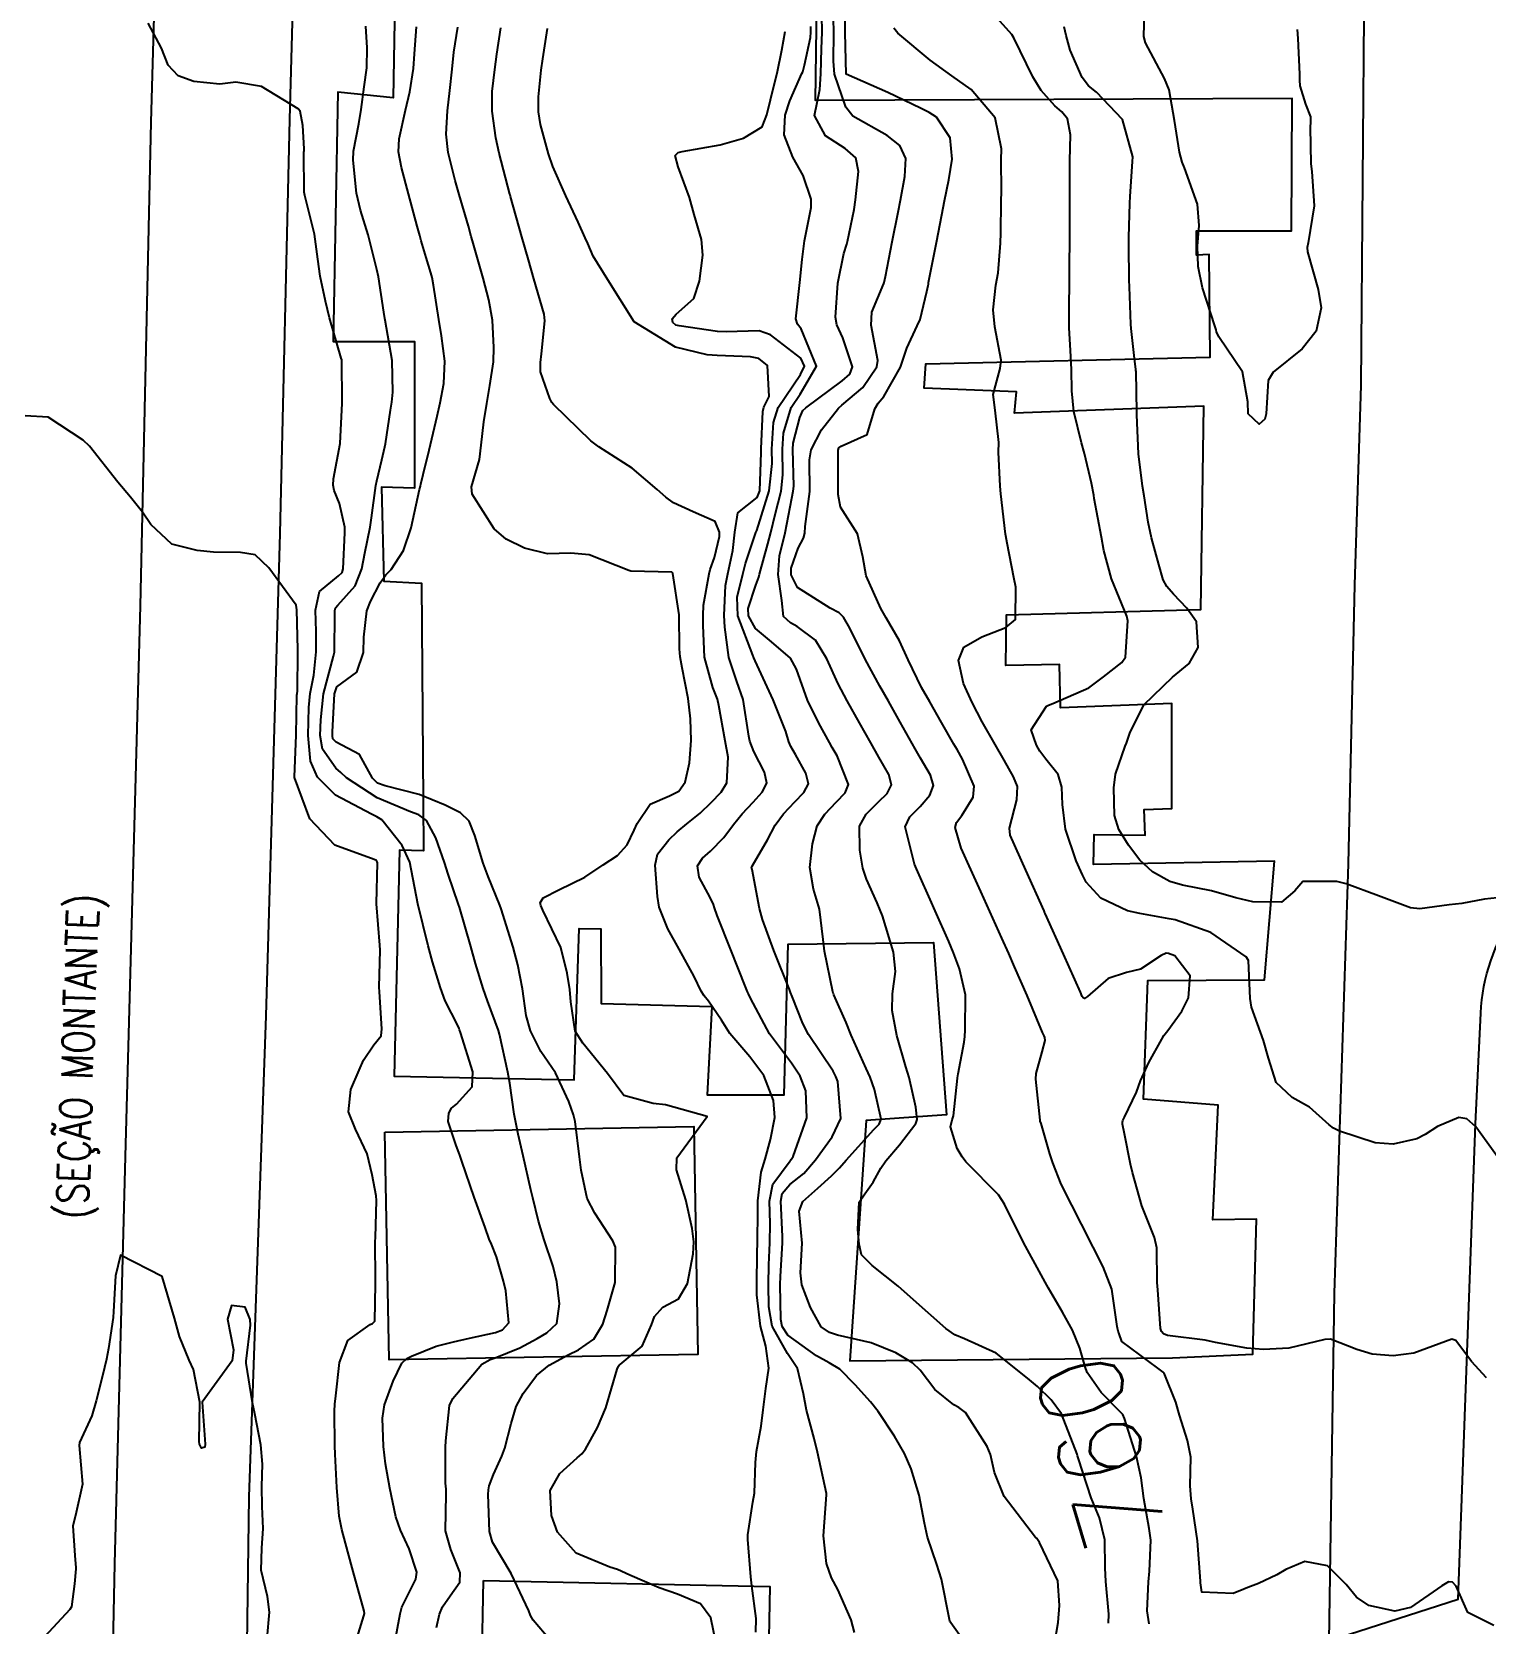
# Model space of a CAD drawing. Header units: metres. Extents: x 318500 to 325275, y 7408834 to 7428799.
# Drawn here: x 320269.6 to 320339.2, y 7412889 to 7412965.2 of the extents above; entities that cross this region are included whole.
import ezdxf
from ezdxf.enums import TextEntityAlignment as Align

# ---------------------------------------------------------------- set-up
doc = ezdxf.new("R2010")
doc.units = ezdxf.units.M
doc.header["$MEASUREMENT"] = 0
for name, color, linetype in [('Cotas', 45, 'Continuous'), ('Curvas de Nivel 1m', 11, 'Continuous'), ('Curvas de Nivel 5m', 15, 'Continuous'), ('Edificações', 30, 'Continuous'), ('TEXTO', 45, 'Continuous'), ('Vias Primárias', 230, 'Continuous')]:
    doc.layers.add(name, color=color, linetype=linetype)
doc.styles.add('ROMANS', font='romans', dxfattribs={"height": 0.2})
doc.styles.add('Style-STANDARD', font='STANDARD.shx')

msp = doc.modelspace()

# ---------------------------------------------------------------- linework, layer by layer
at = {"layer": 'Curvas de Nivel 1m', "flags": 128}
for points, elevation in [([(320339.631, 7412888.838), (320338.381, 7412889.462), (320337.816, 7412890.728), (320337.653, 7412890.92), (320337.449, 7412890.937), (320337.134, 7412890.738), (320335.639, 7412889.697), (320334.881, 7412889.524), (320333.64, 7412889.798), (320333.048, 7412890.193), (320332.549, 7412890.797), (320331.663, 7412891.692), (320330.582, 7412891.911), (320329.66, 7412891.518), (320329.231, 7412891.27), (320328.35, 7412890.853), (320327.842, 7412890.664), (320327.647, 7412890.584), (320327.147, 7412890.372), (320325.643, 7412890.442), (320325.579, 7412890.891), (320325.574, 7412890.969), (320325.434, 7412892.894), (320325.209, 7412894.411), (320325.126, 7412894.899), (320325.086, 7412895.523), (320325.106, 7412896.899), (320324.949, 7412897.695), (320324.568, 7412898.908), (320324.393, 7412899.538), (320323.833, 7412900.919), (320323.781, 7412900.975), (320323.534, 7412901.172), (320321.802, 7412902.439), (320321.678, 7412902.812), (320321.641, 7412902.943), (320321.59, 7412903.166), (320321.331, 7412904.948), (320320.92, 7412906.023), (320320.433, 7412906.961), (320319.876, 7412908.059), (320319.416, 7412908.977), (320318.91, 7412909.98), (320318.496, 7412910.991), (320318.365, 7412911.434), (320317.939, 7412912.881), (320317.903, 7412913), (320317.897, 7412913.045), (320317.687, 7412915.003), (320317.706, 7412915.271), (320317.99, 7412916.308), (320318.143, 7412916.853), (320318.124, 7412916.998), (320318.085, 7412917.083), (320318.002, 7412917.243), (320317.268, 7412919.008), (320316.674, 7412920.38), (320316.39, 7412921.017), (320316.061, 7412921.763), (320315.494, 7412923.029), (320315.053, 7412923.999), (320314.579, 7412925.043), (320314.115, 7412926.075), (320313.82, 7412927.055), (320313.894, 7412927.293), (320314.139, 7412927.629), (320314.685, 7412928.511), (320314.734, 7412929.044), (320314.173, 7412930.334), (320313.914, 7412930.791), (320313.759, 7412931.056), (320313.171, 7412932.09), (320312.608, 7412933.074), (320312.22, 7412933.759), (320311.579, 7412935.09), (320311.154, 7412936.002), (320310.519, 7412937.106), (320310.266, 7412937.542), (320309.556, 7412939.117), (320309.402, 7412940.021), (320309.144, 7412941.122), (320308.333, 7412942.398), (320308.217, 7412943.01), (320308.22, 7412943.132), (320308.222, 7412943.252), (320308.225, 7412945.132), (320308.261, 7412945.242), (320308.373, 7412945.325), (320309.615, 7412945.885), (320309.981, 7412947.114), (320310.13, 7412947.385), (320310.406, 7412947.697), (320311.203, 7412949.098), (320311.505, 7412950.022), (320312.011, 7412951.087), (320312.153, 7412951.386), (320312.475, 7412952.727), (320312.537, 7412953.022), (320312.546, 7412953.079), (320312.556, 7412953.155), (320312.929, 7412955.074), (320313.188, 7412956.402), (320313.321, 7412957.068), (320313.528, 7412958.083), (320313.68, 7412959.063), (320313.591, 7412960.086), (320312.934, 7412961.075), (320312.583, 7412961.304), (320312.161, 7412961.512), (320310.597, 7412962.253), (320308.61, 7412963.13), (320308.558, 7412965.131), (320308.533, 7412967.006)], 761), ([(320286.981, 7412888.032), (320287.246, 7412889.404), (320287.318, 7412889.71), (320287.634, 7412890.361), (320287.988, 7412891.052), (320288.038, 7412891.394), (320287.667, 7412892.513), (320287.258, 7412893.404), (320287.041, 7412894.052), (320286.749, 7412895.41), (320286.54, 7412896.589), (320286.445, 7412897.413), (320286.392, 7412898.772), (320286.489, 7412899.413), (320286.91, 7412900.547), (320287.329, 7412901.405), (320287.563, 7412901.622), (320287.785, 7412901.746), (320288.961, 7412902.214), (320289.796, 7412902.423), (320290.56, 7412902.597), (320291.803, 7412902.868), (320292.149, 7412902.993), (320292.439, 7412903.334), (320292.305, 7412904.863), (320292.187, 7412905.337), (320291.852, 7412906.49), (320291.613, 7412907.099), (320291.512, 7412907.345), (320291.315, 7412907.902), (320290.792, 7412909.356), (320290.199, 7412911.083), (320290.098, 7412911.367), (320290.053, 7412911.5), (320289.925, 7412911.824), (320289.534, 7412912.974), (320289.573, 7412913.375), (320289.703, 7412913.614), (320289.947, 7412913.813), (320290.687, 7412914.632), (320290.72, 7412915.359), (320290.13, 7412917.236), (320290.091, 7412917.369), (320290.066, 7412917.434), (320290.002, 7412917.571), (320289.394, 7412918.759), (320289.168, 7412919.383), (320288.796, 7412920.631), (320288.581, 7412921.392), (320288.08, 7412923.4), (320287.708, 7412925.404), (320287.33, 7412926.189), (320286.356, 7412927.418), (320286.132, 7412927.567), (320285.869, 7412927.689), (320284.147, 7412928.6), (320283.284, 7412929.463), (320282.94, 7412930.24), (320282.836, 7412931.47), (320282.866, 7412932.804), (320282.936, 7412933.469), (320283.112, 7412934.355), (320283.222, 7412935.465), (320283.221, 7412936.437), (320283.194, 7412937.466), (320283.383, 7412938.353), (320284.285, 7412939.114), (320284.459, 7412939.277), (320284.515, 7412939.448), (320284.596, 7412941.167), (320284.587, 7412941.447), (320284.331, 7412942.567), (320284.083, 7412943.199), (320284.026, 7412943.455), (320284.042, 7412943.757), (320284.37, 7412945.45), (320284.464, 7412947.384), (320284.465, 7412947.449), (320284.447, 7412949.422), (320284.441, 7412949.45), (320284.421, 7412949.543), (320283.858, 7412951.459), (320283.663, 7412952.261), (320283.405, 7412953.466), (320283.295, 7412954.275), (320283.135, 7412955.47), (320282.677, 7412957.329), (320282.651, 7412957.478), (320282.631, 7412959.407), (320282.636, 7412959.479), (320282.643, 7412959.561), (320282.572, 7412960.685), (320282.457, 7412961.36), (320282.356, 7412961.483), (320280.596, 7412962.548), (320279.373, 7412962.747), (320278.597, 7412962.656), (320277.362, 7412962.786), (320276.602, 7412963.059), (320276.135, 7412963.567), (320275.809, 7412964.386), (320275.175, 7412965.582)], 751), ([(320288.984, 7412888.75), (320289.13, 7412889.377), (320289.274, 7412889.727), (320289.633, 7412890.265), (320290.095, 7412890.912), (320290.109, 7412891.363), (320289.667, 7412892.472), (320289.419, 7412893.374), (320289.446, 7412895.123), (320289.444, 7412895.374), (320289.417, 7412895.662), (320289.42, 7412897.375), (320289.427, 7412897.682), (320289.602, 7412899.372), (320289.763, 7412899.717), (320291.149, 7412901.349), (320291.552, 7412901.575), (320291.785, 7412901.656), (320292.976, 7412902.145), (320293.799, 7412902.589), (320294.265, 7412902.852), (320294.752, 7412903.306), (320294.878, 7412904.25), (320294.743, 7412905.306), (320294.566, 7412906.028), (320294.137, 7412907.316), (320293.873, 7412908.211), (320293.595, 7412909.323), (320293.508, 7412909.712), (320293.135, 7412911.328), (320292.888, 7412912.373), (320292.699, 7412913.332), (320292.491, 7412914.806), (320292.393, 7412915.336), (320291.997, 7412917.16), (320291.95, 7412917.341), (320291.428, 7412918.763), (320291.214, 7412919.352), (320290.846, 7412920.55), (320290.62, 7412921.361), (320290.078, 7412923.239), (320290.035, 7412923.371), (320289.537, 7412924.821), (320289.363, 7412925.381), (320288.947, 7412926.558), (320288.501, 7412927.394), (320288.134, 7412927.658), (320287.738, 7412927.801), (320286.146, 7412928.471), (320284.669, 7412929.442), (320284.399, 7412929.684), (320284.164, 7412929.899), (320283.52, 7412930.806), (320283.417, 7412931.461), (320283.434, 7412932.219), (320283.568, 7412933.46), (320284.056, 7412935.271), (320284.092, 7412935.452), (320284.113, 7412937.307), (320284.115, 7412937.452), (320284.139, 7412937.575), (320284.264, 7412937.708), (320285.087, 7412938.633), (320285.407, 7412939.439), (320285.55, 7412940.189), (320285.804, 7412941.435), (320285.865, 7412941.894), (320286.073, 7412943.433), (320286.121, 7412943.654), (320286.359, 7412944.671), (320286.507, 7412945.288), (320286.536, 7412945.428), (320286.775, 7412947.044), (320286.838, 7412947.423), (320286.893, 7412947.911), (320286.858, 7412949.423), (320286.517, 7412951.361), (320286.505, 7412951.429), (320286.455, 7412951.744), (320286.202, 7412953.433), (320286.13, 7412953.787), (320285.709, 7412955.438), (320285.341, 7412956.618), (320285.154, 7412957.444), (320284.989, 7412959.011), (320285.008, 7412959.446), (320285.262, 7412960.754), (320285.378, 7412961.442), (320285.513, 7412962.524), (320285.653, 7412963.44), (320285.667, 7412964.397), (320285.593, 7412965.44)], 752), ([(320321.163, 7412888.947), (320321.194, 7412889.379), (320321.039, 7412890.949), (320321.007, 7412891.602), (320320.997, 7412892.95), (320320.739, 7412894.003), (320320.345, 7412894.96), (320319.728, 7412896.822), (320319.685, 7412896.971), (320319.663, 7412897.039), (320318.911, 7412898.983), (320318.416, 7412899.64), (320317.773, 7412900.279), (320317.38, 7412900.608), (320316.886, 7412901.009), (320315.793, 7412901.88), (320314.279, 7412902.566), (320313.806, 7412902.764), (320313.374, 7412903.057), (320311.83, 7412904.443), (320311.095, 7412905.087), (320309.85, 7412906.086), (320309.343, 7412906.595), (320309.22, 7412907.11), (320309.169, 7412907.812), (320309.235, 7412909.11), (320309.495, 7412909.507), (320309.904, 7412910.065), (320310.266, 7412910.745), (320310.499, 7412911.094), (320311.155, 7412911.861), (320311.938, 7412912.887), (320312.001, 7412913.079), (320311.949, 7412913.67), (320311.619, 7412915.084), (320311.467, 7412915.595), (320311.028, 7412917.09), (320310.806, 7412918.298), (320310.829, 7412919.092), (320310.964, 7412920.163), (320310.878, 7412921.092), (320310.352, 7412922.821), (320310.236, 7412923.098), (320310.083, 7412923.445), (320309.572, 7412924.585), (320309.406, 7412925.11), (320309.255, 7412925.971), (320309.241, 7412927.119), (320309.555, 7412927.699), (320310.148, 7412928.281), (320310.568, 7412928.69), (320310.779, 7412929.101), (320310.654, 7412929.591), (320310.173, 7412930.428), (320309.783, 7412931.114), (320309.242, 7412932.072), (320308.645, 7412933.126), (320308.222, 7412933.941), (320307.686, 7412935.138), (320307.129, 7412936.027), (320306.255, 7412936.686), (320305.945, 7412936.853), (320305.602, 7412937.17), (320305.519, 7412937.923), (320305.352, 7412939.174), (320305.414, 7412940.063), (320305.682, 7412941.17), (320305.999, 7412942.827), (320306.069, 7412943.164), (320306.094, 7412943.413), (320306.048, 7412945.165), (320306.074, 7412945.465), (320306.393, 7412946.687), (320306.534, 7412947.022), (320306.665, 7412947.156), (320308.413, 7412948.448), (320308.781, 7412948.762), (320308.908, 7412949.125), (320308.441, 7412950.516), (320308.161, 7412951.134), (320308.098, 7412951.492), (320308.204, 7412953.134), (320308.494, 7412954.547), (320308.634, 7412954.993), (320308.671, 7412955.128), (320308.987, 7412956.662), (320309.058, 7412957.125), (320309.192, 7412958.482), (320309.061, 7412959.125), (320308.564, 7412959.572), (320307.617, 7412960.191), (320307.081, 7412961.152), (320307.34, 7412962.407), (320307.39, 7412963.148), (320307.431, 7412964.345), (320307.46, 7412965.148), (320307.444, 7412965.944)], 759), ([(320339.926, 7412911.103), (320338.766, 7412912.718), (320338.328, 7412913.098), (320337.954, 7412913.164), (320336.926, 7412912.745), (320336.338, 7412912.361), (320335.941, 7412912.147), (320334.811, 7412911.897), (320333.938, 7412911.957), (320332.236, 7412912.515), (320331.948, 7412912.651), (320331.732, 7412912.813), (320330.791, 7412913.66), (320329.963, 7412914.133), (320329.199, 7412914.848), (320328.827, 7412916.012), (320328.594, 7412916.854), (320328.024, 7412918.46), (320327.963, 7412918.861), (320327.872, 7412920.686), (320327.761, 7412920.864), (320326.067, 7412922.025), (320324.36, 7412922.632), (320324.077, 7412922.687), (320322.668, 7412922.934), (320322.082, 7412923.069), (320320.798, 7412923.67), (320320.095, 7412924.44), (320319.918, 7412924.792), (320319.838, 7412924.974), (320319.622, 7412925.463), (320319.116, 7412926.985), (320318.971, 7412928.164), (320318.928, 7412928.988), (320318.767, 7412929.592), (320318.173, 7412930.335), (320317.889, 7412930.716), (320317.726, 7412931.007), (320317.459, 7412931.743), (320318.208, 7412932.863), (320318.292, 7412932.915), (320318.501, 7412932.996), (320320.222, 7412933.739), (320320.925, 7412934.267), (320321.801, 7412934.954), (320321.978, 7412935.217), (320322.102, 7412936.952), (320322.044, 7412937.18), (320321.321, 7412938.96), (320320.949, 7412940.325), (320320.829, 7412940.965), (320320.488, 7412942.819), (320320.462, 7412942.969), (320320.349, 7412943.555), (320320.017, 7412944.975), (320319.881, 7412945.474), (320319.505, 7412946.983), (320319.406, 7412947.977), (320319.399, 7412948.985), (320319.356, 7412949.908), (320319.294, 7412950.987), (320319.29, 7412952.165), (320319.298, 7412952.988), (320319.302, 7412954.184), (320319.312, 7412954.988), (320319.322, 7412955.792), (320319.322, 7412956.988), (320319.313, 7412958.224), (320319.316, 7412958.989), (320319.343, 7412960.224), (320319.213, 7412960.991), (320318.929, 7412961.33), (320318.596, 7412961.621), (320317.941, 7412962.35), (320317.543, 7412963.016), (320316.638, 7412964.876), (320316.537, 7412965.031), (320315.551, 7412966.141)], 763), ([(320294.433, 7412888.133), (320293.618, 7412889.093), (320293.49, 7412889.321), (320293.406, 7412889.54), (320292.556, 7412891.331), (320291.672, 7412892.837), (320291.519, 7412893.342), (320291.46, 7412895.106), (320291.475, 7412895.343), (320291.51, 7412895.536), (320291.711, 7412896.065), (320292.109, 7412896.952), (320292.26, 7412897.335), (320292.56, 7412898.519), (320292.794, 7412899.33), (320293.138, 7412899.954), (320293.775, 7412900.805), (320294.376, 7412901.311), (320295.287, 7412901.798), (320295.791, 7412902.048), (320296.518, 7412902.56), (320296.95, 7412903.273), (320297.162, 7412903.927), (320297.543, 7412905.264), (320297.553, 7412906.96), (320297.43, 7412907.266), (320296.567, 7412908.593), (320296.206, 7412909.285), (320295.91, 7412910.645), (320295.828, 7412911.291), (320295.62, 7412912.978), (320295.54, 7412913.296), (320295.319, 7412913.93), (320294.687, 7412915.309), (320293.985, 7412916.33), (320293.478, 7412917.325), (320293.284, 7412918.05), (320293.107, 7412919.329), (320292.885, 7412920.483), (320292.658, 7412921.334), (320292.077, 7412923.166), (320292.013, 7412923.341), (320291.457, 7412924.713), (320291.213, 7412925.353), (320290.812, 7412926.667), (320290.544, 7412927.364), (320290.136, 7412927.766), (320289.393, 7412928.129), (320288.148, 7412928.633), (320286.52, 7412929.051), (320286.156, 7412929.186), (320285.91, 7412929.424), (320285.289, 7412930.556), (320284.177, 7412931.141), (320284.024, 7412931.297), (320283.999, 7412931.453), (320284.003, 7412931.633), (320284.091, 7412933.452), (320284.215, 7412933.793), (320285.17, 7412934.497), (320285.491, 7412935.437), (320285.505, 7412936.18), (320285.649, 7412937.436), (320285.82, 7412937.881), (320286.28, 7412938.778), (320286.549, 7412939.164), (320286.81, 7412939.422), (320287.4, 7412940.317), (320287.774, 7412941.408), (320288.174, 7412943.238), (320288.213, 7412943.402), (320288.236, 7412943.507), (320288.348, 7412943.966), (320288.633, 7412945.129), (320288.695, 7412945.395), (320289.018, 7412946.763), (320289.164, 7412947.389), (320289.339, 7412948.316), (320289.389, 7412949.385), (320289.226, 7412950.6), (320289.088, 7412951.39), (320288.837, 7412953.032), (320288.768, 7412953.396), (320288.707, 7412953.622), (320288.49, 7412954.357), (320288.249, 7412955.155), (320288.182, 7412955.405), (320288.056, 7412955.857), (320287.638, 7412957.413), (320287.307, 7412958.661), (320287.165, 7412959.421), (320287.19, 7412960.045), (320287.5, 7412961.416), (320287.708, 7412962.298), (320287.876, 7412963.411), (320287.924, 7412964.107), (320288.032, 7412965.409)], 753), ([(320302.372, 7412887.963), (320302.12, 7412889.202), (320301.63, 7412889.877), (320300.521, 7412890.343), (320299.641, 7412890.649), (320298.249, 7412891.254), (320297.654, 7412891.52), (320297.282, 7412891.639), (320295.665, 7412892.306), (320294.781, 7412893.303), (320294.492, 7412894.112), (320294.434, 7412895.309), (320294.895, 7412896.119), (320295.724, 7412896.864), (320295.951, 7412897.063), (320296.125, 7412897.284), (320296.699, 7412898.323), (320297.088, 7412899.27), (320297.628, 7412901.112), (320297.702, 7412901.261), (320297.737, 7412901.304), (320297.781, 7412901.334), (320298.826, 7412902.218), (320299.275, 7412903.245), (320299.425, 7412903.634), (320299.823, 7412904.081), (320300.57, 7412904.488), (320301.008, 7412905.222), (320301.275, 7412906.639), (320301.304, 7412907.218), (320301.232, 7412907.857), (320300.919, 7412909.225), (320300.476, 7412910.667), (320300.501, 7412911.231), (320301.94, 7412913.21), (320299.948, 7412913.779), (320299.355, 7412913.84), (320297.955, 7412914.229), (320297.169, 7412915.272), (320295.992, 7412916.733), (320295.617, 7412917.296), (320295.422, 7412918.707), (320295.374, 7412919.3), (320295.247, 7412920.087), (320294.939, 7412921.307), (320294.077, 7412923.106), (320293.979, 7412923.321), (320293.955, 7412923.448), (320294.084, 7412923.695), (320294.846, 7412924.067), (320296.094, 7412924.68), (320296.969, 7412925.277), (320297.654, 7412925.719), (320298.115, 7412926.231), (320298.457, 7412926.925), (320298.592, 7412927.255), (320299.22, 7412928.177), (320300.15, 7412928.576), (320300.584, 7412928.803), (320300.897, 7412929.229), (320301.093, 7412930.15), (320301.183, 7412931.225), (320301.156, 7412932.265), (320301.031, 7412933.228), (320300.757, 7412934.707), (320300.65, 7412935.234), (320300.622, 7412935.613), (320300.606, 7412937.235), (320300.31, 7412939.22), (320300.303, 7412939.24), (320300.29, 7412939.261), (320300.252, 7412939.279), (320298.291, 7412939.341), (320298.196, 7412939.366), (320296.302, 7412940.119), (320295.413, 7412940.194), (320294.303, 7412940.163), (320293.204, 7412940.44), (320292.313, 7412940.859), (320291.74, 7412941.356), (320290.689, 7412943.014), (320290.665, 7412943.367), (320291.04, 7412944.683), (320291.12, 7412945.363), (320291.254, 7412946.494), (320291.39, 7412947.36), (320291.542, 7412948.225), (320291.714, 7412949.357), (320291.736, 7412950.052), (320291.661, 7412951.358), (320291.494, 7412952.33), (320291.214, 7412953.363), (320290.707, 7412955.159), (320290.644, 7412955.369), (320290.507, 7412955.857), (320290.066, 7412957.377), (320289.879, 7412958.041), (320289.536, 7412959.385), (320289.445, 7412960.263), (320289.512, 7412961.386), (320289.628, 7412962.351), (320289.73, 7412963.383), (320289.813, 7412964.191), (320290, 7412965.38)], 754), ([(320309.011, 7412888.506), (320308.842, 7412889.112), (320308.205, 7412890.558), (320307.897, 7412891.126), (320307.66, 7412891.805), (320307.518, 7412893.132), (320307.665, 7412895.096), (320307.669, 7412895.13), (320307.664, 7412895.167), (320307.228, 7412897.138), (320307.078, 7412897.801), (320306.705, 7412899.146), (320306.561, 7412899.941), (320306.267, 7412901.153), (320305.791, 7412901.862), (320305.06, 7412903.168), (320304.897, 7412904.096), (320304.892, 7412905.169), (320304.907, 7412906.112), (320304.954, 7412907.169), (320304.958, 7412908.085), (320304.929, 7412909.17), (320305.088, 7412909.983), (320305.919, 7412911.098), (320305.951, 7412911.128), (320305.978, 7412911.159), (320306.063, 7412911.3), (320306.715, 7412913.148), (320306.667, 7412914.442), (320306.396, 7412915.154), (320305.979, 7412915.774), (320304.927, 7412917.171), (320304.017, 7412918.878), (320303.927, 7412919.089), (320303.883, 7412919.182), (320303.78, 7412919.427), (320303.082, 7412921.195), (320302.429, 7412922.851), (320302.302, 7412923.207), (320302.247, 7412923.372), (320302.085, 7412923.706), (320301.561, 7412924.684), (320301.485, 7412925.219), (320301.731, 7412925.59), (320302.111, 7412925.928), (320302.743, 7412926.579), (320303.209, 7412927.199), (320303.624, 7412927.709), (320304.146, 7412928.279), (320304.586, 7412928.751), (320304.811, 7412929.18), (320304.689, 7412929.706), (320304.175, 7412930.69), (320303.99, 7412931.192), (320303.943, 7412931.433), (320303.675, 7412933.195), (320303.367, 7412934.054), (320302.983, 7412935.203), (320302.8, 7412936.659), (320302.757, 7412937.205), (320302.832, 7412938.654), (320302.933, 7412939.204), (320303.179, 7412940.329), (320303.272, 7412941.2), (320303.408, 7412942.121), (320304.337, 7412942.862), (320304.463, 7412943.188), (320304.541, 7412945.014), (320304.54, 7412945.187), (320304.607, 7412946.977), (320304.668, 7412947.186), (320304.916, 7412947.693), (320304.829, 7412949.184), (320304.425, 7412949.522), (320304.026, 7412949.594), (320302.427, 7412949.667), (320301.95, 7412949.694), (320300.432, 7412950.059), (320298.45, 7412951.27), (320297.182, 7412953.283), (320296.491, 7412954.428), (320296.226, 7412955.023), (320296.106, 7412955.296), (320295.76, 7412956.053), (320295.177, 7412957.31), (320294.551, 7412958.72), (320294.347, 7412959.323), (320293.965, 7412960.72), (320293.863, 7412961.331), (320293.875, 7412962.047), (320294.002, 7412963.329), (320294.073, 7412963.873), (320294.293, 7412965.325)], 756), ([(320314.423, 7412887.853), (320313.619, 7412888.971), (320313.584, 7412889.015), (320313.568, 7412889.051), (320313.552, 7412889.12), (320313.165, 7412891.057), (320312.952, 7412891.769), (320312.505, 7412893.068), (320312.355, 7412893.739), (320312.099, 7412895.074), (320311.719, 7412896.337), (320311.394, 7412897.083), (320310.923, 7412897.908), (320310.133, 7412899.096), (320309.765, 7412899.551), (320309.033, 7412900.371), (320308.307, 7412901.122), (320307.784, 7412901.426), (320307.179, 7412901.749), (320305.804, 7412902.752), (320305.541, 7412903.163), (320305.481, 7412903.498), (320305.451, 7412905.164), (320305.456, 7412905.552), (320305.559, 7412907.163), (320305.561, 7412907.467), (320305.472, 7412909.164), (320305.535, 7412909.524), (320305.902, 7412909.954), (320306.577, 7412910.483), (320307.143, 7412911.142), (320307.931, 7412912.237), (320308.35, 7412913.124), (320308.206, 7412914.887), (320308.115, 7412915.128), (320307.974, 7412915.388), (320306.799, 7412917.148), (320306.526, 7412917.673), (320306.018, 7412918.961), (320305.937, 7412919.161), (320305.883, 7412919.3), (320305.142, 7412921.169), (320304.59, 7412922.657), (320304.448, 7412923.176), (320304.099, 7412925.048), (320304.078, 7412925.159), (320304.079, 7412925.18), (320304.085, 7412925.195), (320304.1, 7412925.212), (320304.837, 7412926.461), (320305.207, 7412927.174), (320305.597, 7412927.71), (320306.147, 7412928.292), (320306.573, 7412928.735), (320306.796, 7412929.15), (320306.677, 7412929.664), (320306.174, 7412930.549), (320305.952, 7412930.938), (320305.855, 7412931.165), (320305.707, 7412931.648), (320305.108, 7412933.177), (320304.238, 7412935.032), (320304.175, 7412935.191), (320304.128, 7412935.304), (320303.423, 7412937.198), (320303.386, 7412938.086), (320303.649, 7412939.196), (320303.79, 7412939.702), (320304.28, 7412941.19), (320304.293, 7412941.218), (320304.321, 7412941.283), (320304.914, 7412943.181), (320305.053, 7412944.486), (320305.05, 7412945.18), (320305.12, 7412946.448), (320305.355, 7412947.176), (320306.416, 7412948.759), (320306.611, 7412949.157), (320306.426, 7412949.537), (320304.976, 7412950.648), (320304.445, 7412950.851), (320302.851, 7412950.799), (320302.444, 7412950.809), (320300.608, 7412951.077), (320300.448, 7412951.123), (320300.306, 7412951.242), (320300.268, 7412951.427), (320300.456, 7412951.641), (320301.301, 7412952.394), (320301.582, 7412953.223), (320301.734, 7412954.463), (320301.673, 7412955.222), (320301.324, 7412956.422), (320301.108, 7412957.231), (320300.552, 7412958.705), (320300.409, 7412959.242), (320300.561, 7412959.385), (320300.753, 7412959.429), (320302.565, 7412959.758), (320303.692, 7412960.076), (320304.574, 7412960.611), (320304.8, 7412961.187), (320305.16, 7412962.623), (320305.292, 7412963.18), (320305.519, 7412964.284), (320305.681, 7412965.174)], 757), ([(320318.588, 7412887.963), (320318.758, 7412888.983), (320318.823, 7412889.791), (320318.741, 7412890.984), (320317.865, 7412892.81), (320317.737, 7412892.999), (320317.707, 7412893.027), (320317.681, 7412893.053), (320316.169, 7412895.015), (320315.717, 7412896.163), (320315.521, 7412897.023), (320315.356, 7412897.405), (320314.326, 7412899.042), (320314.002, 7412899.286), (320313.764, 7412899.413), (320312.849, 7412900.142), (320312.145, 7412901.075), (320311.785, 7412901.42), (320310.986, 7412901.894), (320309.799, 7412902.376), (320308.191, 7412902.738), (320307.806, 7412902.865), (320307.409, 7412903.136), (320306.901, 7412904.066), (320306.478, 7412905.15), (320306.421, 7412905.727), (320306.493, 7412907.151), (320306.349, 7412908.687), (320306.535, 7412909.15), (320307.255, 7412909.785), (320307.909, 7412910.382), (320308.281, 7412910.758), (320308.599, 7412911.12), (320309.935, 7412912.594), (320310.187, 7412912.848), (320310.274, 7412913.097), (320309.961, 7412914.512), (320309.753, 7412915.103), (320309.563, 7412915.519), (320308.85, 7412917.117), (320308.608, 7412917.723), (320308.019, 7412919.036), (320307.991, 7412919.102), (320307.978, 7412919.131), (320307.961, 7412919.191), (320307.573, 7412921.137), (320307.505, 7412921.691), (320307.33, 7412923.141), (320307.041, 7412924.097), (320306.863, 7412925.149), (320306.985, 7412926.279), (320307.218, 7412927.144), (320307.578, 7412927.699), (320308.147, 7412928.289), (320308.56, 7412928.72), (320308.711, 7412929.124), (320308.174, 7412930.487), (320307.94, 7412930.896), (320307.805, 7412931.136), (320307.289, 7412932.048), (320306.753, 7412933.152), (320306.232, 7412934.643), (320305.935, 7412935.165), (320305.023, 7412935.953), (320304.254, 7412936.583), (320303.93, 7412937.193), (320303.918, 7412937.541), (320304.282, 7412938.671), (320304.422, 7412939.054), (320304.459, 7412939.187), (320304.854, 7412940.64), (320304.99, 7412941.18), (320305.202, 7412942.05), (320305.49, 7412943.173), (320305.571, 7412943.952), (320305.553, 7412945.172), (320305.61, 7412945.943), (320305.973, 7412947.166), (320306.406, 7412947.81), (320307.183, 7412949.149), (320306.447, 7412950.94), (320306.276, 7412951.163), (320306.191, 7412951.427), (320306.379, 7412953.162), (320306.491, 7412954.26), (320306.614, 7412955.158), (320306.933, 7412956.745), (320306.928, 7412957.154), (320306.547, 7412958.276), (320306.058, 7412959.168), (320305.628, 7412960.232), (320305.69, 7412961.173), (320305.903, 7412961.857), (320306.485, 7412963.162), (320306.524, 7412963.249), (320306.616, 7412963.574), (320306.895, 7412964.897), (320306.913, 7412965.156), (320306.905, 7412965.419)], 758), ([(320339.27, 7412900.708), (320338.562, 7412901.483), (320337.808, 7412902.485), (320337.622, 7412902.547), (320335.801, 7412901.886), (320334.81, 7412901.76), (320333.8, 7412901.827), (320333.072, 7412902.06), (320331.807, 7412902.56), (320331.535, 7412902.542), (320329.803, 7412902.116), (320328.589, 7412902.065), (320327.799, 7412902.129), (320326.288, 7412902.398), (320325.804, 7412902.498), (320323.989, 7412902.735), (320323.808, 7412902.811), (320323.707, 7412902.921), (320323.665, 7412903.069), (320323.526, 7412904.923), (320323.507, 7412905.26), (320323.489, 7412906.924), (320323.366, 7412907.427), (320322.76, 7412908.931), (320322.312, 7412910.538), (320322.226, 7412910.937), (320321.934, 7412912.387), (320321.842, 7412912.844), (320321.835, 7412912.942), (320321.856, 7412913.027), (320321.944, 7412913.179), (320322.518, 7412914.381), (320322.705, 7412914.933), (320323.101, 7412915.811), (320323.724, 7412916.923), (320323.826, 7412917.097), (320324.006, 7412917.329), (320324.675, 7412918.255), (320325.009, 7412918.905), (320325.085, 7412919.949), (320324.355, 7412920.915), (320324.052, 7412921.031), (320323.938, 7412921.035), (320323.696, 7412920.924), (320322.697, 7412920.28), (320322.038, 7412920.117), (320321.155, 7412919.831), (320320.17, 7412918.968), (320320.019, 7412918.871), (320319.951, 7412918.902), (320319.916, 7412918.972), (320319.822, 7412919.174), (320319.012, 7412920.986), (320318.132, 7412922.947), (320318.108, 7412923), (320318.099, 7412923.019), (320318.081, 7412923.06), (320317.209, 7412925.009), (320316.465, 7412926.685), (320316.432, 7412927.025), (320316.786, 7412928.385), (320316.805, 7412929.02), (320316.626, 7412929.485), (320316.173, 7412930.283), (320315.741, 7412931.034), (320315.123, 7412932.114), (320314.632, 7412933.046), (320314.224, 7412933.954), (320313.982, 7412935.054), (320314.247, 7412935.701), (320315.097, 7412936.196), (320316.256, 7412936.635), (320316.718, 7412937.023), (320316.734, 7412938.573), (320316.633, 7412939.025), (320316.315, 7412940.674), (320316.253, 7412941.031), (320316.242, 7412941.11), (320316.014, 7412943.033), (320315.977, 7412943.402), (320315.908, 7412945.035), (320315.915, 7412945.497), (320315.747, 7412947.037), (320315.65, 7412947.795), (320315.976, 7412949.034), (320316.028, 7412949.432), (320315.721, 7412951.037), (320315.648, 7412951.853), (320315.78, 7412953.037), (320315.892, 7412953.63), (320315.999, 7412955.035), (320316.012, 7412955.531), (320316.032, 7412957.035), (320316.037, 7412957.535), (320316.027, 7412959.035), (320316.038, 7412959.563), (320315.746, 7412961.038), (320314.6, 7412962.403), (320313.66, 7412963.064), (320312.621, 7412963.801), (320311.085, 7412965.103), (320310.883, 7412965.347)], 762), ([(320340.095, 7412923.725), (320339.187, 7412923.626), (320338.09, 7412923.414), (320337.48, 7412923.348), (320336.086, 7412923.168), (320335.637, 7412923.216), (320334.095, 7412923.79), (320332.552, 7412924.357), (320332.105, 7412924.466), (320330.475, 7412924.464), (320330.098, 7412924.025), (320329.454, 7412923.485), (320328.089, 7412923.49), (320327.274, 7412923.691), (320326.097, 7412924.019), (320324.717, 7412924.295), (320324.103, 7412924.468), (320323.276, 7412924.933), (320322.669, 7412925.495), (320322.123, 7412926.205), (320321.667, 7412926.955), (320321.465, 7412927.632), (320321.42, 7412928.957), (320321.509, 7412929.614), (320321.967, 7412930.952), (320322.04, 7412931.103), (320322.196, 7412931.572), (320322.863, 7412932.94), (320324.23, 7412934.256), (320325.039, 7412934.908), (320325.473, 7412935.681), (320325.384, 7412936.903), (320324.922, 7412937.556), (320324.283, 7412938.232), (320323.968, 7412938.606), (320323.793, 7412938.927), (320323.578, 7412939.654), (320323.229, 7412940.936), (320323.067, 7412941.675), (320322.873, 7412942.942), (320322.806, 7412943.402), (320322.613, 7412944.946), (320322.532, 7412946.814), (320322.53, 7412946.948), (320322.488, 7412948.89), (320322.486, 7412948.949), (320322.484, 7412949.002), (320322.434, 7412949.383), (320322.251, 7412950.952), (320322.234, 7412951.171), (320322.171, 7412952.953), (320322.161, 7412953.277), (320322.149, 7412954.954), (320322.151, 7412955.316), (320322.192, 7412956.953), (320322.204, 7412957.284), (320322.322, 7412958.952), (320322.332, 7412959.184), (320321.833, 7412960.958), (320320.603, 7412962.272), (320320.214, 7412962.584), (320319.904, 7412962.981), (320319.329, 7412964.29), (320319.146, 7412964.992), (320319.048, 7412965.396)], 764), ([(320280.869, 7412888.226), (320280.988, 7412889.486), (320280.886, 7412890.233), (320280.59, 7412891.491), (320280.611, 7412892.546), (320280.679, 7412893.49), (320280.639, 7412894.542), (320280.618, 7412895.491), (320280.646, 7412896.561), (320280.568, 7412897.492), (320280.275, 7412898.972), (320280.168, 7412899.496), (320279.869, 7412901.409), (320279.866, 7412901.499), (320280.077, 7412903.226), (320280.052, 7412903.498), (320279.819, 7412904.093), (320279.17, 7412904.16), (320278.977, 7412903.513), (320279.255, 7412902.041), (320279.198, 7412901.509), (320277.76, 7412899.53), (320277.899, 7412897.527), (320277.88, 7412897.376), (320277.727, 7412897.328), (320277.631, 7412897.531), (320277.617, 7412897.646), (320277.64, 7412899.532), (320277.336, 7412901.097), (320277.143, 7412901.54), (320276.669, 7412902.675), (320276.43, 7412903.551), (320275.84, 7412905.56), (320273.85, 7412906.58), (320273.606, 7412905.584), (320273.515, 7412903.884), (320273.49, 7412903.585), (320273.266, 7412902.11), (320273.174, 7412901.589), (320272.977, 7412900.797), (320272.675, 7412899.596), (320272.473, 7412898.875), (320271.883, 7412897.608), (320271.868, 7412897.468), (320272.018, 7412895.605), (320271.685, 7412894.106), (320271.566, 7412893.612), (320271.659, 7412892.185), (320271.711, 7412891.609), (320271.709, 7412891.549), (320271.638, 7412890.834), (320271.498, 7412889.736), (320271.427, 7412889.613), (320269.6, 7412887.64)], 749)]:
    msp.add_lwpolyline(points, dxfattribs=dict(at, elevation=elevation))
at = {"layer": 'Curvas de Nivel 5m', "flags": 128}
for points, elevation in [([(320323.12, 7412888.925), (320323.02, 7412889.535), (320323.081, 7412890.926), (320323.134, 7412891.449), (320323.192, 7412892.925), (320323.125, 7412893.486), (320322.867, 7412894.928), (320322.738, 7412895.906), (320322.516, 7412896.932), (320321.942, 7412898.753), (320321.856, 7412898.939), (320321.761, 7412899.046), (320320.813, 7412899.997), (320320.155, 7412900.964), (320320.051, 7412901.233), (320319.797, 7412902.118), (320319.44, 7412902.976), (320318.964, 7412903.842), (320318.294, 7412904.993), (320318.133, 7412905.286), (320317.848, 7412905.814), (320317.191, 7412907.007), (320316.498, 7412908.397), (320316.189, 7412909.017), (320315.897, 7412909.472), (320314.341, 7412911.044), (320314.155, 7412911.279), (320313.926, 7412911.691), (320313.609, 7412912.728), (320313.689, 7412913.054), (320313.74, 7412913.256), (320313.941, 7412915.05), (320313.945, 7412915.076), (320313.973, 7412915.264), (320314.259, 7412916.783), (320314.286, 7412917.046), (320314.307, 7412917.349), (320314.324, 7412919.045), (320314.039, 7412920.284), (320313.745, 7412921.055), (320313.52, 7412921.596), (320312.865, 7412923.068), (320312.624, 7412923.61), (320312.097, 7412924.793), (320311.974, 7412925.081), (320311.882, 7412925.305), (320311.432, 7412927.09), (320311.658, 7412927.566), (320312.145, 7412928.069), (320312.618, 7412928.608), (320312.791, 7412929.071), (320312.65, 7412929.558), (320312.173, 7412930.376), (320311.915, 7412930.822), (320311.763, 7412931.086), (320311.195, 7412932.095), (320310.627, 7412933.104), (320310.221, 7412933.824), (320309.519, 7412935.117), (320308.775, 7412936.604), (320308.473, 7412937.128), (320308.263, 7412937.339), (320307.838, 7412937.565), (320306.281, 7412938.551), (320305.97, 7412939.165), (320305.976, 7412939.483), (320306.309, 7412940.432), (320306.563, 7412940.909), (320306.617, 7412941.156), (320306.644, 7412941.476), (320306.858, 7412943.152), (320306.854, 7412944.661), (320306.925, 7412945.152), (320307.428, 7412946.1), (320308.233, 7412947.133), (320308.401, 7412947.278), (320309.405, 7412948.125), (320310.076, 7412949.113), (320310.122, 7412949.416), (320309.795, 7412951.117), (320309.835, 7412951.741), (320310.405, 7412953.111), (320310.424, 7412953.167), (320310.483, 7412953.452), (320310.802, 7412955.105), (320311.09, 7412956.533), (320311.2, 7412957.1), (320311.416, 7412958.228), (320311.462, 7412959.096), (320311.181, 7412959.715), (320310.571, 7412960.201), (320308.92, 7412961.127), (320308.586, 7412961.563), (320308.049, 7412963.138), (320307.997, 7412963.762), (320308.009, 7412965.139), (320307.984, 7412966.47)], 760), ([(320330.212, 7412965.281), (320330.246, 7412964.846), (320330.32, 7412963.139), (320330.325, 7412962.844), (320330.34, 7412962.577), (320330.599, 7412961.705), (320330.848, 7412961.092), (320330.845, 7412960.836), (320330.824, 7412960.599), (320330.861, 7412958.835), (320330.908, 7412958.481), (320331.021, 7412956.833), (320330.736, 7412955.061), (320330.683, 7412954.837), (320330.709, 7412954.635), (320331.218, 7412952.829), (320331.354, 7412951.939), (320331.119, 7412950.83), (320330.441, 7412949.98), (320329.053, 7412948.861), (320328.818, 7412948.471), (320328.721, 7412946.865), (320328.654, 7412946.608), (320328.392, 7412946.37), (320327.857, 7412946.875), (320327.847, 7412947.437), (320327.596, 7412948.878), (320326.447, 7412950.56), (320326.349, 7412950.792), (320326.321, 7412950.892), (320326.258, 7412951.088), (320325.667, 7412952.902), (320325.473, 7412953.928), (320325.436, 7412954.906), (320325.506, 7412955.891), (320325.43, 7412956.906), (320324.815, 7412958.657), (320324.703, 7412958.918), (320324.567, 7412959.407), (320324.338, 7412960.924), (320324.069, 7412962.392), (320323.855, 7412962.931), (320322.95, 7412964.631), (320322.863, 7412964.947), (320322.905, 7412966.708)], 765), ([(320304.271, 7412888.516), (320304.291, 7412889.173), (320304.081, 7412890.738), (320304.037, 7412891.176), (320303.892, 7412892.962), (320303.89, 7412893.178), (320304.13, 7412894.741), (320304.206, 7412895.175), (320304.256, 7412896.641), (320304.31, 7412897.174), (320304.54, 7412898.38), (320304.631, 7412899.171), (320304.749, 7412900.192), (320304.9, 7412901.169), (320304.754, 7412902.212), (320304.5, 7412903.173), (320304.329, 7412904.679), (320304.333, 7412905.175), (320304.348, 7412906.682), (320304.363, 7412907.175), (320304.371, 7412908.687), (320304.373, 7412909.175), (320304.539, 7412910.546), (320304.722, 7412911.172), (320304.988, 7412912.111), (320305.181, 7412913.168), (320305.13, 7412913.991), (320304.654, 7412915.173), (320303.983, 7412916.079), (320303.033, 7412917.195), (320302.629, 7412917.824), (320302.015, 7412918.744), (320301.796, 7412918.992), (320301.664, 7412919.215), (320301.323, 7412919.928), (320300.599, 7412921.232), (320300.064, 7412922.206), (320299.655, 7412923.244), (320299.574, 7412923.756), (320299.448, 7412925.247), (320299.567, 7412925.786), (320300.118, 7412926.471), (320300.514, 7412926.845), (320300.969, 7412927.227), (320301.61, 7412927.746), (320302.146, 7412928.25), (320302.614, 7412928.745), (320302.888, 7412929.203), (320302.946, 7412930.429), (320302.807, 7412931.204), (320302.505, 7412932.908), (320302.437, 7412933.208), (320302.218, 7412933.763), (320301.813, 7412935.216), (320301.763, 7412936.726), (320301.763, 7412937.217), (320301.773, 7412937.712), (320302.041, 7412939.214), (320302.085, 7412939.421), (320302.302, 7412939.992), (320302.533, 7412940.991), (320302.538, 7412941.208), (320302.325, 7412941.708), (320301.274, 7412942.171), (320300.334, 7412942.6), (320299.963, 7412942.873), (320299.544, 7412943.252), (320298.355, 7412944.265), (320296.765, 7412945.286), (320296.374, 7412945.576), (320294.581, 7412947.317), (320294.499, 7412947.416), (320294.403, 7412947.603), (320293.965, 7412948.877), (320293.962, 7412949.327), (320294.016, 7412949.736), (320294.174, 7412951.324), (320294.138, 7412951.642), (320293.65, 7412953.332), (320293.389, 7412954.237), (320293.077, 7412955.341), (320292.529, 7412957.277), (320292.507, 7412957.35), (320292.499, 7412957.382), (320291.989, 7412959.356), (320291.832, 7412960.093), (320291.646, 7412961.359), (320291.647, 7412962.307), (320291.769, 7412963.358), (320291.877, 7412964.102), (320292.07, 7412965.356)], 755), ([(320284.927, 7412887.43), (320285.507, 7412889.31), (320285.526, 7412889.421), (320285.512, 7412889.531), (320284.996, 7412891.43), (320284.735, 7412892.363), (320284.441, 7412893.439), (320284.322, 7412894.076), (320284.204, 7412895.442), (320284.124, 7412897.044), (320284.112, 7412897.444), (320284.099, 7412899.101), (320284.114, 7412899.445), (320284.158, 7412899.838), (320284.334, 7412901.442), (320284.739, 7412902.493), (320285.808, 7412903.261), (320285.917, 7412903.31), (320286.034, 7412903.418), (320286.061, 7412905.193), (320286.055, 7412905.418), (320286.052, 7412907.224), (320286.058, 7412907.418), (320286.114, 7412909.19), (320286.085, 7412909.418), (320285.905, 7412910.42), (320285.667, 7412911.424), (320285.106, 7412912.606), (320284.772, 7412913.438), (320284.877, 7412914.516), (320285.284, 7412915.43), (320285.49, 7412915.914), (320285.988, 7412916.653), (320286.329, 7412917.083), (320286.361, 7412917.416), (320286.244, 7412919.192), (320286.24, 7412919.418), (320286.276, 7412921.188), (320286.266, 7412921.418), (320286.104, 7412923.396), (320286.105, 7412923.42), (320286.153, 7412925.366), (320286.143, 7412925.42), (320286.101, 7412925.473), (320285.998, 7412925.525), (320284.111, 7412926.208), (320282.909, 7412927.468), (320282.188, 7412929.451), (320282.174, 7412929.48), (320282.26, 7412931.479), (320282.297, 7412933.39), (320282.306, 7412933.479), (320282.322, 7412933.588), (320282.347, 7412935.478), (320282.342, 7412935.579), (320282.286, 7412937.48), (320282.263, 7412937.701), (320280.946, 7412939.5), (320280.299, 7412940.114), (320279.589, 7412940.229), (320278.301, 7412940.241), (320277.526, 7412940.318), (320276.306, 7412940.62), (320275.306, 7412941.575), (320274.902, 7412942.157), (320274.333, 7412942.879), (320273.715, 7412943.596), (320272.366, 7412945.315), (320272.062, 7412945.615), (320270.386, 7412946.703), (320269.276, 7412946.767)], 750)]:
    msp.add_lwpolyline(points, dxfattribs=dict(at, elevation=elevation))
at = {"layer": 'Edificações'}
msp.add_lwpolyline([(320287.109, 7412973.923), (320286.9, 7412962.009), (320284.26, 7412962.273), (320284.04, 7412950.34), (320287.922, 7412950.341), (320287.922, 7412943.309), (320286.355, 7412943.362), (320286.452, 7412938.854), (320288.264, 7412938.76), (320288.347, 7412928.33), (320288.358, 7412925.938), (320287.214, 7412925.966), (320286.947, 7412915.144), (320295.575, 7412914.975), (320295.808, 7412922.222), (320296.851, 7412922.204), (320296.866, 7412918.632), (320302.17, 7412918.49), (320301.949, 7412914.253), (320305.628, 7412914.253), (320305.827, 7412921.466), (320312.784, 7412921.546), (320313.415, 7412913.301), (320309.566, 7412913.026), (320308.785, 7412901.522), (320324.231, 7412901.659), (320328.082, 7412901.836), (320328.264, 7412908.305), (320326.171, 7412908.263), (320326.428, 7412913.765), (320322.839, 7412914.04), (320323.053, 7412919.728), (320328.648, 7412919.77), (320329.118, 7412925.443), (320320.445, 7412925.28), (320320.488, 7412926.73), (320322.922, 7412926.687), (320322.879, 7412927.924), (320324.203, 7412927.967), (320324.203, 7412933), (320318.865, 7412932.787), (320318.821, 7412934.871), (320316.249, 7412934.817), (320316.282, 7412937.239), (320325.6, 7412937.497), (320325.73, 7412947.242), (320316.67, 7412946.899), (320316.756, 7412947.929), (320312.333, 7412948.1), (320312.419, 7412949.258), (320326.034, 7412949.576), (320325.991, 7412954.508), (320325.382, 7412954.473), (320325.382, 7412955.63), (320329.938, 7412955.641), (320329.961, 7412961.964), (320307.14, 7412961.868), (320307.309, 7412974.694)], dxfattribs=at)
for points in [[(320286.51, 7412912.469), (320301.307, 7412912.738), (320301.505, 7412901.826), (320286.708, 7412901.558)], [(320291.238, 7412890.987), (320304.956, 7412890.709), (320304.708, 7412878.451), (320291.85, 7412873.635), (320292.152, 7412878.622), (320290.99, 7412878.728)]]:
    msp.add_lwpolyline(points, close=True, dxfattribs=at)
at = {"layer": 'Vias Primárias'}
for points in [[(320279.665, 7413143.038), (320279.536, 7413127.925), (320279.217, 7413115.473), (320278.961, 7413102.02), (320278.419, 7413082.215), (320277.97, 7413064.639), (320277.779, 7413052.334), (320277.459, 7413039.236), (320277.204, 7413025.523), (320276.687, 7413008.457), (320276.277, 7412994.125), (320275.867, 7412981.063), (320275.303, 7412960.841), (320274.79, 7412937.68), (320274.073, 7412911.305), (320273.559, 7412891.79), (320273.152, 7412872.329)], [(320279.703, 7412872.636), (320280.009, 7412894.994), (320280.828, 7412918.034), (320281.496, 7412941.134), (320281.957, 7412960.959), (320282.417, 7412977.859)]]:
    msp.add_lwpolyline(points, dxfattribs=at)
msp.add_lwpolyline([(320333.421, 7412967.904), (320333.264, 7412948.229), (320332.959, 7412938.686), (320332.653, 7412925.321), (320331.987, 7412904.753), (320331.731, 7412888.102), (320337.923, 7412890.095), (320338.742, 7412912.869), (320338.998, 7412918.161, -0.141888), (320340.644, 7412922.961, -0.152253)], format="xyb", dxfattribs=at)

# ---------------------------------------------------------------- texts
at = {"layer": 'Cotas', "style": 'Style-STANDARD'}
msp.add_text('760', height=4, rotation=106.85887, dxfattribs=at).set_placement((320320.782, 7412897.164, 760), align=Align.MIDDLE_CENTER)
at = {"layer": 'TEXTO', "style": 'ROMANS', "width": 0.8}
msp.add_text('(SEÇÃO MONTANTE)', height=1.5, rotation=88, dxfattribs=at).set_placement((320272.272, 7412908.282))

doc.saveas('drawing.dxf')
